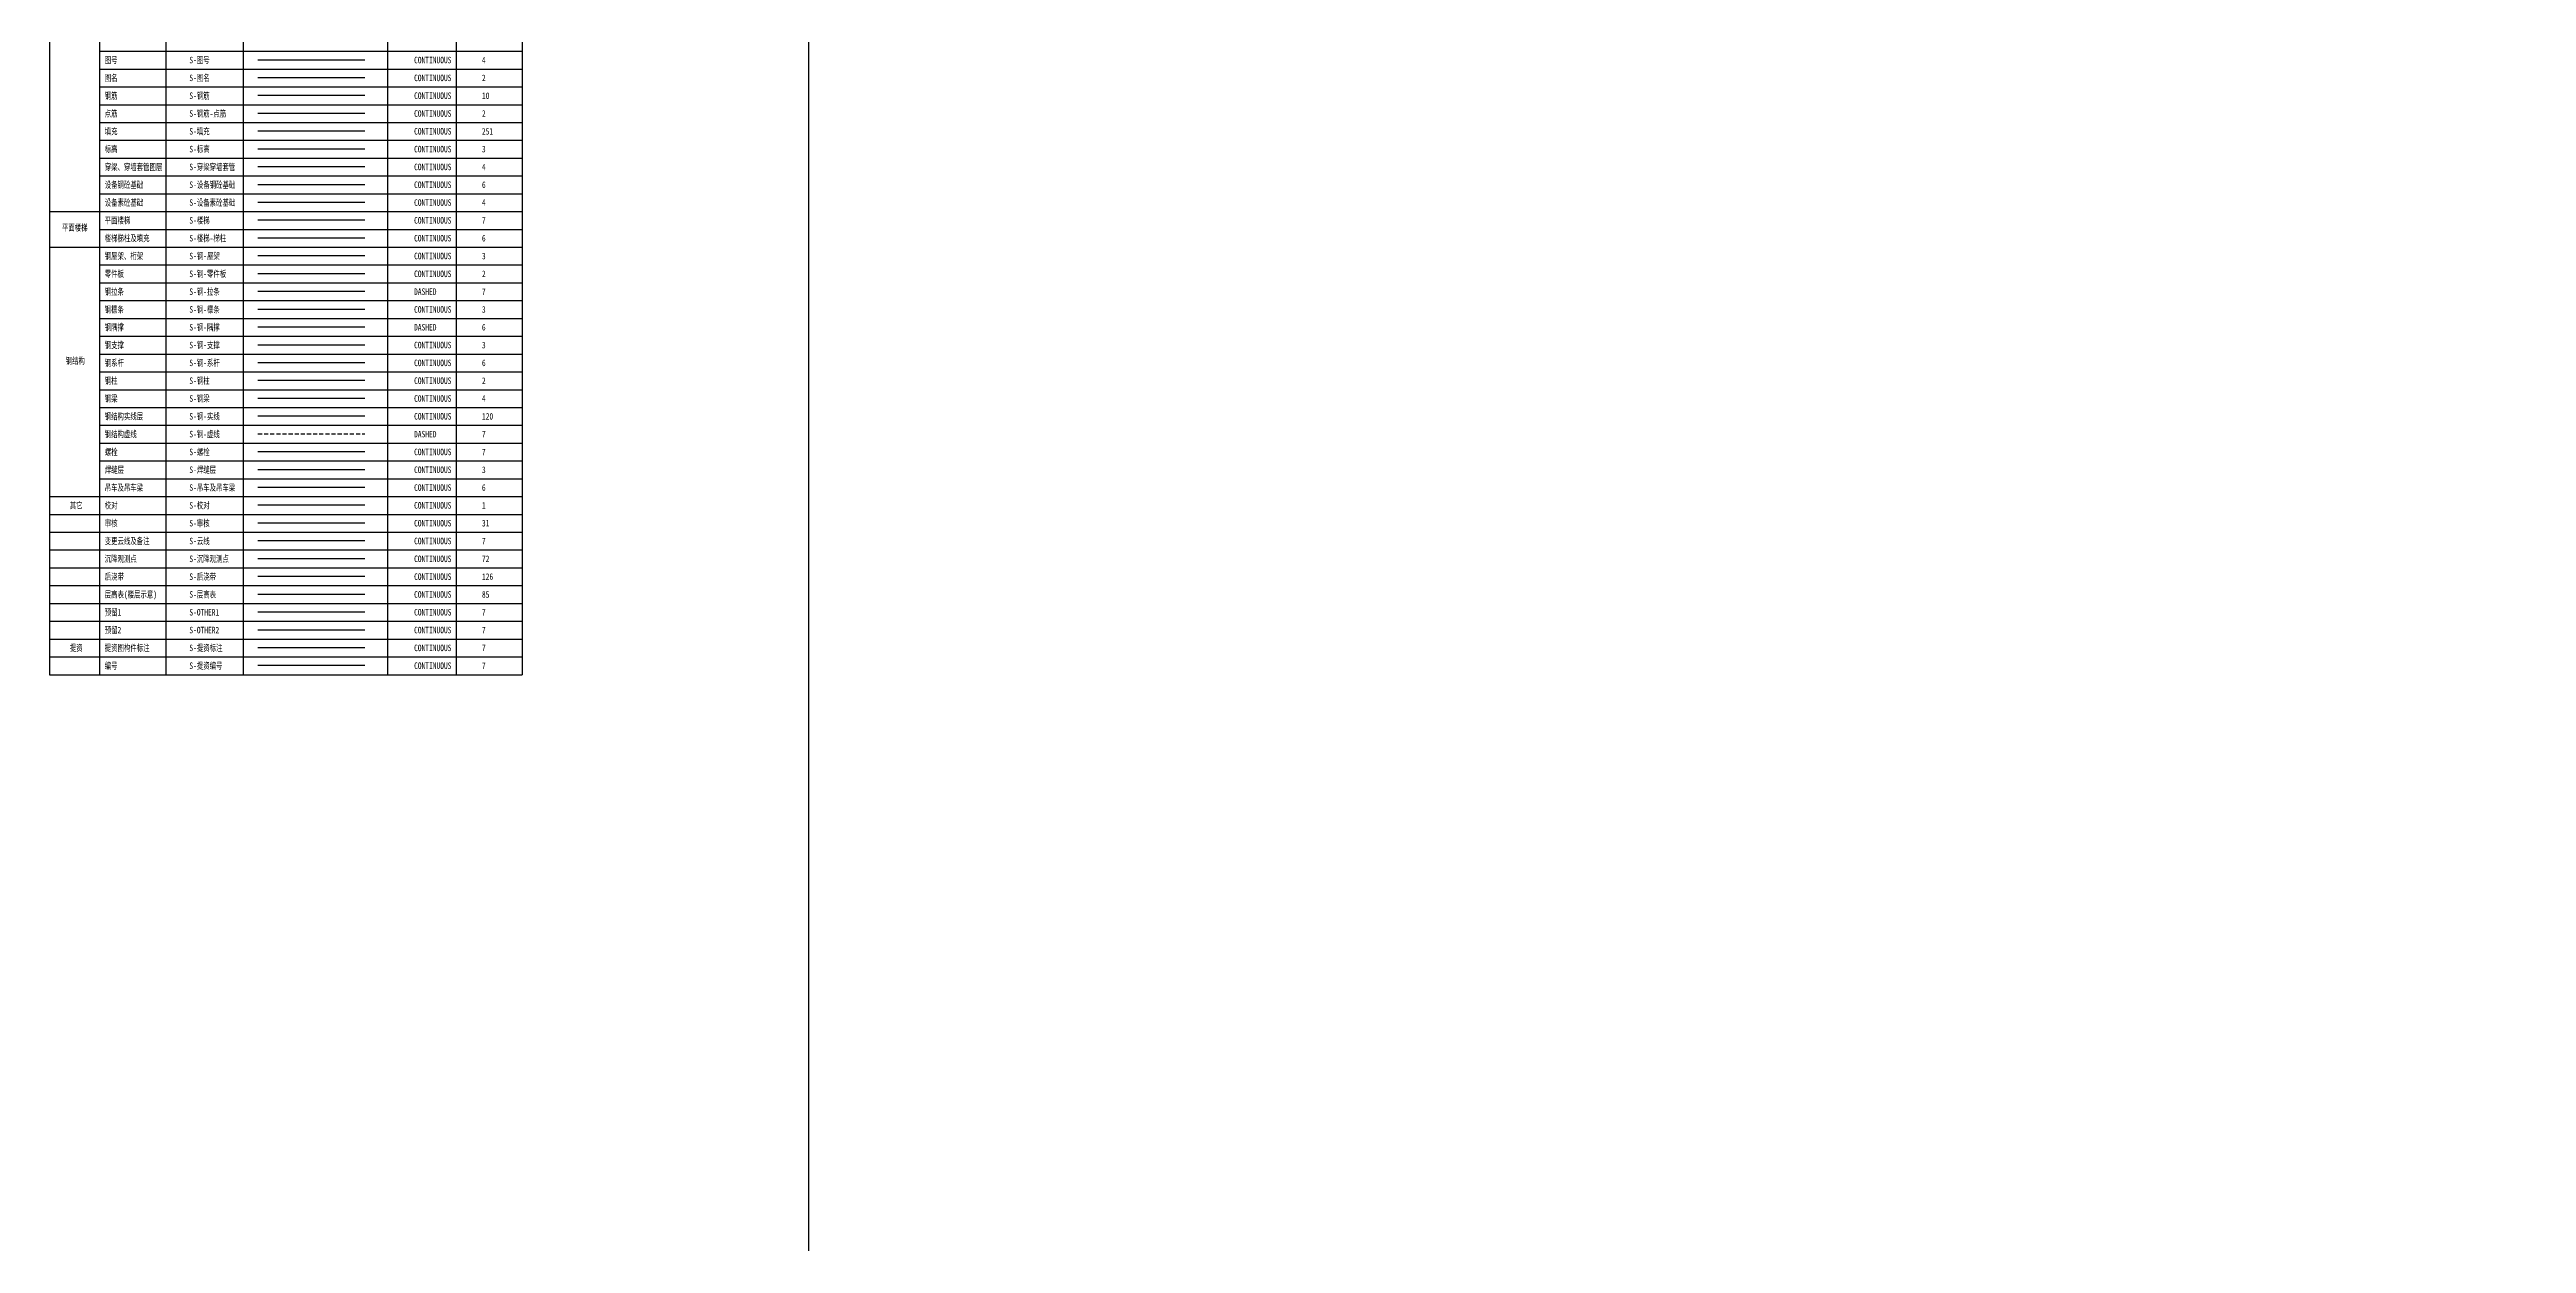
# Model space of a CAD drawing. Extents: x 393367 to 3005760, y 4998 to 826018.
# Drawn here: x 1834134 to 2137316, y 311552 to 457651 of the extents above; entities that cross this region are included whole.
import ezdxf
from ezdxf.enums import TextEntityAlignment as Align

# ---------------------------------------------------------------- set-up
doc = ezdxf.new("R2010")
doc.units = 0
doc.header["$LTSCALE"] = 1000
doc.linetypes.add('DASHED', pattern=[0.75, 0.5, -0.25])
for name, color, linetype in [('PUB_TEXT', 7, 'CONTINUOUS'), ('S-OTHER1', 7, 'CONTINUOUS'), ('S-OTHER2', 7, 'CONTINUOUS'), ('S-云线', 7, 'CONTINUOUS'), ('S-吊车及吊车梁', 6, 'CONTINUOUS'), ('S-后浇带', 126, 'CONTINUOUS'), ('S-图号', 4, 'CONTINUOUS'), ('S-图名', 2, 'CONTINUOUS'), ('S-填充', 251, 'CONTINUOUS'), ('S-审核', 31, 'CONTINUOUS'), ('S-层高表', 85, 'CONTINUOUS'), ('S-提资标注', 7, 'CONTINUOUS'), ('S-提资编号', 7, 'CONTINUOUS'), ('S-文字', 7, 'CONTINUOUS'), ('S-标高', 3, 'CONTINUOUS'), ('S-校对', 1, 'CONTINUOUS'), ('S-楼梯', 7, 'CONTINUOUS'), ('S-楼梯-梯柱', 6, 'CONTINUOUS'), ('S-沉降观测点', 72, 'CONTINUOUS'), ('S-焊缝层', 3, 'CONTINUOUS'), ('S-穿梁穿墙套管', 4, 'CONTINUOUS'), ('S-螺栓', 7, 'CONTINUOUS'), ('S-表格线', 54, 'CONTINUOUS'), ('S-设备素砼基础', 4, 'CONTINUOUS'), ('S-设备钢砼基础', 6, 'CONTINUOUS'), ('S-钢-实线', 120, 'CONTINUOUS'), ('S-钢-屋架', 3, 'CONTINUOUS'), ('S-钢-拉条', 7, 'CONTINUOUS'), ('S-钢-支撑', 3, 'CONTINUOUS'), ('S-钢-檩条', 3, 'CONTINUOUS'), ('S-钢-系杆', 6, 'CONTINUOUS'), ('S-钢-虚线', 7, 'DASHED'), ('S-钢-隅撑', 6, 'CONTINUOUS'), ('S-钢-零件板', 2, 'CONTINUOUS'), ('S-钢柱', 2, 'CONTINUOUS'), ('S-钢梁', 4, 'CONTINUOUS'), ('S-钢筋', 10, 'CONTINUOUS'), ('S-钢筋-点筋', 2, 'CONTINUOUS')]:
    doc.layers.add(name, color=color, linetype=linetype)
doc.styles.add('acs_tk', font='simhei.ttf', dxfattribs={"width": 0.8})

msp = doc.modelspace()

# ---------------------------------------------------------------- linework, layer by layer
at = {"layer": 'PUB_TEXT', "color": 1}
msp.add_lwpolyline([(1927086.11801, 694835.35852), (3005760.09108, 694835.35852), (3005760.09108, 16802.71322), (1927086.11801, 16802.71322)], close=True, dxfattribs=at)
at = {"layer": 'S-OTHER1'}
msp.add_line((1859645.75049, 388838.97898), (1872721.73143, 388838.97898), dxfattribs=at)
at = {"layer": 'S-OTHER2'}
msp.add_line((1859645.75049, 386659.22499), (1872721.73143, 386659.22499), dxfattribs=at)
at = {"layer": 'S-云线'}
msp.add_line((1859645.75049, 397557.99493), (1872721.73143, 397557.99493), dxfattribs=at)
at = {"layer": 'S-吊车及吊车梁'}
msp.add_line((1859645.75049, 404097.2569), (1872721.73143, 404097.2569), dxfattribs=at)
at = {"layer": 'S-后浇带'}
msp.add_line((1859645.75049, 393198.48696), (1872721.73143, 393198.48696), dxfattribs=at)
at = {"layer": 'S-图号'}
msp.add_line((1859645.75049, 456411.3526), (1872721.73143, 456411.3526), dxfattribs=at)
at = {"layer": 'S-图名'}
msp.add_line((1859645.75049, 454231.59861), (1872721.73143, 454231.59861), dxfattribs=at)
at = {"layer": 'S-填充'}
msp.add_line((1859645.75049, 447692.33665), (1872721.73143, 447692.33665), dxfattribs=at)
at = {"layer": 'S-审核'}
msp.add_line((1859645.75049, 399737.74892), (1872721.73143, 399737.74892), dxfattribs=at)
at = {"layer": 'S-层高表'}
msp.add_line((1859645.75049, 391018.73297), (1872721.73143, 391018.73297), dxfattribs=at)
at = {"layer": 'S-提资标注'}
msp.add_line((1859645.75049, 384479.47101), (1872721.73143, 384479.47101), dxfattribs=at)
at = {"layer": 'S-提资编号'}
msp.add_line((1859645.75049, 382299.71702), (1872721.73143, 382299.71702), dxfattribs=at)
at = {"layer": 'S-标高'}
msp.add_line((1859645.75049, 445512.58266), (1872721.73143, 445512.58266), dxfattribs=at)
at = {"layer": 'S-校对'}
msp.add_line((1859645.75049, 401917.50291), (1872721.73143, 401917.50291), dxfattribs=at)
at = {"layer": 'S-楼梯'}
msp.add_line((1859645.75049, 436793.56671), (1872721.73143, 436793.56671), dxfattribs=at)
at = {"layer": 'S-楼梯-梯柱'}
msp.add_line((1859645.75049, 434613.81272), (1872721.73143, 434613.81272), dxfattribs=at)
at = {"layer": 'S-沉降观测点'}
msp.add_line((1859645.75049, 395378.24094), (1872721.73143, 395378.24094), dxfattribs=at)
at = {"layer": 'S-焊缝层'}
msp.add_line((1859645.75049, 406277.01088), (1872721.73143, 406277.01088), dxfattribs=at)
at = {"layer": 'S-穿梁穿墙套管'}
msp.add_line((1859645.75049, 443332.82867), (1872721.73143, 443332.82867), dxfattribs=at)
at = {"layer": 'S-螺栓'}
msp.add_line((1859645.75049, 408456.76487), (1872721.73143, 408456.76487), dxfattribs=at)
at = {"layer": 'S-表格线'}
for p, q in [((1834133.79201, 616567.97452), (1834133.79201, 381154.54385)), ((1848381.09926, 616567.97452), (1848381.09926, 381154.54385)), ((1857827.25537, 616567.97452), (1857827.25537, 381154.54385)), ((1875496.77253, 616567.97452), (1875496.77253, 381154.54385)), ((1883888.47327, 616567.97452), (1883888.47327, 381154.54385)), ((1891995.46499, 616567.97452), (1891995.46499, 381154.54385)), ((1840303.75044, 457445.93342), (1891995.46499, 457445.93342)), ((1840303.75044, 455266.17943), (1891995.46499, 455266.17943)), ((1840303.75044, 455266.17943), (1891995.46499, 455266.17943)), ((1840303.75044, 455266.17943), (1891995.46499, 455266.17943)), ((1840303.75044, 455266.17943), (1891995.46499, 455266.17943)), ((1840303.75044, 453086.42545), (1891995.46499, 453086.42545)), ((1840303.75044, 450906.67146), (1891995.46499, 450906.67146)), ((1840303.75044, 448726.91747), (1891995.46499, 448726.91747)), ((1840303.75044, 446547.16348), (1891995.46499, 446547.16348)), ((1840303.75044, 446547.16348), (1891995.46499, 446547.16348)), ((1840303.75044, 444367.40949), (1891995.46499, 444367.40949)), ((1840303.75044, 442187.65551), (1891995.46499, 442187.65551)), ((1840303.75044, 440007.90152), (1891995.46499, 440007.90152)), ((1834133.79201, 437828.14753), (1891995.46499, 437828.14753)), ((1834133.79201, 437828.14753), (1891995.46499, 437828.14753)), ((1840303.75044, 435648.39354), (1891995.46499, 435648.39354)), ((1834133.79201, 433468.63956), (1891995.46499, 433468.63956)), ((1840303.75044, 431288.88557), (1891995.46499, 431288.88557)), ((1840303.75044, 429109.13158), (1891995.46499, 429109.13158)), ((1840303.75044, 429109.13158), (1891995.46499, 429109.13158)), ((1840303.75044, 426929.37759), (1891995.46499, 426929.37759)), ((1840303.75044, 424749.62361), (1891995.46499, 424749.62361)), ((1840303.75044, 422569.86962), (1891995.46499, 422569.86962)), ((1840303.75044, 420390.11563), (1891995.46499, 420390.11563)), ((1840303.75044, 420390.11563), (1891995.46499, 420390.11563)), ((1840303.75044, 418210.36164), (1891995.46499, 418210.36164)), ((1840303.75044, 416030.60766), (1891995.46499, 416030.60766)), ((1840303.75044, 413850.85367), (1891995.46499, 413850.85367)), ((1840303.75044, 411671.09968), (1891995.46499, 411671.09968)), ((1840303.75044, 411671.09968), (1891995.46499, 411671.09968)), ((1840303.75044, 409491.34569), (1891995.46499, 409491.34569)), ((1840303.75044, 407311.5917), (1891995.46499, 407311.5917)), ((1840303.75044, 405131.83772), (1891995.46499, 405131.83772)), ((1834133.79201, 402952.08373), (1891995.46499, 402952.08373)), ((1834133.79201, 400772.32974), (1891995.46499, 400772.32974)), ((1834133.79201, 400772.32974), (1891995.46499, 400772.32974)), ((1834133.79201, 398592.57575), (1891995.46499, 398592.57575)), ((1834133.79201, 396412.82177), (1891995.46499, 396412.82177)), ((1834133.79201, 394233.06778), (1891995.46499, 394233.06778)), ((1834133.79201, 392053.31379), (1891995.46499, 392053.31379)), ((1834133.79201, 389873.5598), (1891995.46499, 389873.5598)), ((1834133.79201, 389873.5598), (1891995.46499, 389873.5598)), ((1834133.79201, 387693.80582), (1891995.46499, 387693.80582)), ((1834133.79201, 385514.05183), (1891995.46499, 385514.05183)), ((1834133.79201, 383334.29784), (1891995.46499, 383334.29784)), ((1834133.79201, 381154.54385), (1891995.46499, 381154.54385))]:
    msp.add_line(p, q, dxfattribs=at)
msp.add_lwpolyline([(1840303.75044, 381154.54385), (1840303.75044, 616567.97452), (1891995.46499, 616567.97452)], dxfattribs=at)
at = {"layer": 'S-设备素砼基础'}
msp.add_line((1859645.75049, 438973.3207), (1872721.73143, 438973.3207), dxfattribs=at)
at = {"layer": 'S-设备钢砼基础'}
msp.add_line((1859645.75049, 441153.07469), (1872721.73143, 441153.07469), dxfattribs=at)
at = {"layer": 'S-钢-实线'}
msp.add_line((1859645.75049, 412816.27285), (1872721.73143, 412816.27285), dxfattribs=at)
at = {"layer": 'S-钢-屋架'}
msp.add_line((1859645.75049, 432434.05873), (1872721.73143, 432434.05873), dxfattribs=at)
at = {"layer": 'S-钢-拉条'}
msp.add_line((1859645.75049, 428074.55076), (1872721.73143, 428074.55076), dxfattribs=at)
at = {"layer": 'S-钢-支撑'}
msp.add_line((1859645.75049, 421535.2888), (1872721.73143, 421535.2888), dxfattribs=at)
at = {"layer": 'S-钢-檩条'}
msp.add_line((1859645.75049, 425894.79677), (1872721.73143, 425894.79677), dxfattribs=at)
at = {"layer": 'S-钢-系杆'}
msp.add_line((1859645.75049, 419355.53481), (1872721.73143, 419355.53481), dxfattribs=at)
at = {"layer": 'S-钢-虚线'}
msp.add_line((1859645.75049, 410636.51886), (1872721.73143, 410636.51886), dxfattribs=at)
at = {"layer": 'S-钢-隅撑'}
msp.add_line((1859645.75049, 423715.04278), (1872721.73143, 423715.04278), dxfattribs=at)
at = {"layer": 'S-钢-零件板'}
msp.add_line((1859645.75049, 430254.30475), (1872721.73143, 430254.30475), dxfattribs=at)
at = {"layer": 'S-钢柱'}
msp.add_line((1859645.75049, 417175.78082), (1872721.73143, 417175.78082), dxfattribs=at)
at = {"layer": 'S-钢梁'}
msp.add_line((1859645.75049, 414996.02683), (1872721.73143, 414996.02683), dxfattribs=at)
at = {"layer": 'S-钢筋'}
msp.add_line((1859645.75049, 452051.84462), (1872721.73143, 452051.84462), dxfattribs=at)
at = {"layer": 'S-钢筋-点筋'}
msp.add_line((1859645.75049, 449872.09064), (1872721.73143, 449872.09064), dxfattribs=at)

# ---------------------------------------------------------------- texts
at = {"layer": 'S-OTHER1', "style": 'acs_tk', "width": 0.7}
for s, p in [('预留1 ', (1840887.41294, 388152.62089)), ('S-OTHER1 ', (1851247.57093, 388152.62089)), ('CONTINUOUS ', (1878754.07725, 388152.62089)), ('7 ', (1887062.42718, 388152.62089))]:
    msp.add_text(s, height=800, dxfattribs=at).set_placement(p, align=Align.BOTTOM_LEFT)
at = {"layer": 'S-OTHER2', "style": 'acs_tk', "width": 0.7}
for s, p in [('预留2 ', (1840887.41294, 385972.8669)), ('S-OTHER2 ', (1851247.57093, 385972.8669)), ('CONTINUOUS ', (1878754.07725, 385972.8669)), ('7 ', (1887062.42718, 385972.8669))]:
    msp.add_text(s, height=800, dxfattribs=at).set_placement(p, align=Align.BOTTOM_LEFT)
at = {"layer": 'S-云线', "style": 'acs_tk', "width": 0.7}
for s, p in [('变更云线及备注 ', (1840887.41294, 396871.63684)), ('S-云线 ', (1851247.57093, 396871.63684)), ('CONTINUOUS ', (1878754.07725, 396871.63684)), ('7 ', (1887062.42718, 396871.63684))]:
    msp.add_text(s, height=800, dxfattribs=at).set_placement(p, align=Align.BOTTOM_LEFT)
at = {"layer": 'S-吊车及吊车梁', "style": 'acs_tk', "width": 0.7}
for s, p in [('吊车及吊车梁 ', (1840887.41294, 403410.8988)), ('S-吊车及吊车梁 ', (1851247.57093, 403410.8988)), ('CONTINUOUS ', (1878754.07725, 403410.8988)), ('6 ', (1887062.42718, 403410.8988))]:
    msp.add_text(s, height=800, dxfattribs=at).set_placement(p, align=Align.BOTTOM_LEFT)
at = {"layer": 'S-后浇带', "style": 'acs_tk', "width": 0.7}
for s, p in [('后浇带 ', (1840887.41294, 392512.12887)), ('S-后浇带 ', (1851247.57093, 392512.12887)), ('CONTINUOUS ', (1878754.07725, 392512.12887)), ('126 ', (1887062.42718, 392512.12887))]:
    msp.add_text(s, height=800, dxfattribs=at).set_placement(p, align=Align.BOTTOM_LEFT)
at = {"layer": 'S-图号', "style": 'acs_tk', "width": 0.7}
for s, p in [('图号 ', (1840887.41294, 455724.99451)), ('S-图号 ', (1851247.57093, 455724.99451)), ('CONTINUOUS ', (1878754.07725, 455724.99451)), ('4', (1887062.42718, 455724.99451))]:
    msp.add_text(s, height=800, dxfattribs=at).set_placement(p, align=Align.BOTTOM_LEFT)
at = {"layer": 'S-图名', "style": 'acs_tk', "width": 0.7}
for s, p in [('图名 ', (1840887.41294, 453545.24052)), ('S-图名 ', (1851247.57093, 453545.24052)), ('CONTINUOUS ', (1878754.07725, 453545.24052)), ('2 ', (1887062.42718, 453545.24052))]:
    msp.add_text(s, height=800, dxfattribs=at).set_placement(p, align=Align.BOTTOM_LEFT)
at = {"layer": 'S-填充', "style": 'acs_tk', "width": 0.7}
for s, p in [('填充 ', (1840887.41294, 447005.97856)), ('S-填充 ', (1851247.57093, 447005.97856)), ('CONTINUOUS ', (1878754.07725, 447005.97856)), ('251 ', (1887062.42718, 447005.97856))]:
    msp.add_text(s, height=800, dxfattribs=at).set_placement(p, align=Align.BOTTOM_LEFT)
at = {"layer": 'S-审核', "style": 'acs_tk', "width": 0.7}
for s, p in [('审核 ', (1840887.41294, 399051.39083)), ('S-审核 ', (1851247.57093, 399051.39083)), ('CONTINUOUS ', (1878754.07725, 399051.39083)), ('31 ', (1887062.42718, 399051.39083))]:
    msp.add_text(s, height=800, dxfattribs=at).set_placement(p, align=Align.BOTTOM_LEFT)
at = {"layer": 'S-层高表', "style": 'acs_tk', "width": 0.7}
for s, p in [('层高表(楼层示意) ', (1840887.41294, 390332.37488)), ('S-层高表 ', (1851247.57093, 390332.37488)), ('CONTINUOUS ', (1878754.07725, 390332.37488)), ('85 ', (1887062.42718, 390332.37488))]:
    msp.add_text(s, height=800, dxfattribs=at).set_placement(p, align=Align.BOTTOM_LEFT)
at = {"layer": 'S-提资标注', "style": 'acs_tk', "width": 0.7}
for s, p in [('提资图构件标注 ', (1840887.41294, 383793.11292)), ('S-提资标注 ', (1851247.57093, 383793.11292)), ('CONTINUOUS ', (1878754.07725, 383793.11292)), ('7 ', (1887062.42718, 383793.11292))]:
    msp.add_text(s, height=800, dxfattribs=at).set_placement(p, align=Align.BOTTOM_LEFT)
at = {"layer": 'S-提资编号', "style": 'acs_tk', "width": 0.7}
for s, p in [('编号 ', (1840887.41294, 381613.35893)), ('S-提资编号 ', (1851247.57093, 381613.35893)), ('CONTINUOUS ', (1878754.07725, 381613.35893)), ('7 ', (1887062.42718, 381613.35893))]:
    msp.add_text(s, height=800, dxfattribs=at).set_placement(p, align=Align.BOTTOM_LEFT)
at = {"layer": 'S-文字', "style": 'acs_tk', "width": 0.7}
for s, p in [('平面楼梯 ', (1835652.66423, 435223.42438)), ('钢结构 ', (1836109.48827, 418923.59039)), ('其它 ', (1836613.70768, 401231.14482)), ('提资 ', (1836613.70768, 383793.11292))]:
    msp.add_text(s, height=800, dxfattribs=at).set_placement(p, align=Align.BOTTOM_LEFT)
at = {"layer": 'S-标高', "style": 'acs_tk', "width": 0.7}
for s, p in [('标高 ', (1840887.41294, 444826.22457)), ('S-标高 ', (1851247.57093, 444826.22457)), ('CONTINUOUS ', (1878754.07725, 444826.22457)), ('3 ', (1887062.42718, 444826.22457))]:
    msp.add_text(s, height=800, dxfattribs=at).set_placement(p, align=Align.BOTTOM_LEFT)
at = {"layer": 'S-校对', "style": 'acs_tk', "width": 0.7}
for s, p in [('校对 ', (1840887.41294, 401231.14482)), ('S-校对 ', (1851247.57093, 401231.14482)), ('CONTINUOUS ', (1878754.07725, 401231.14482)), ('1 ', (1887062.42718, 401231.14482))]:
    msp.add_text(s, height=800, dxfattribs=at).set_placement(p, align=Align.BOTTOM_LEFT)
at = {"layer": 'S-楼梯', "style": 'acs_tk', "width": 0.7}
for s, p in [('平面楼梯 ', (1840887.41294, 436107.20862)), ('S-楼梯 ', (1851247.57093, 436107.20862)), ('CONTINUOUS ', (1878754.07725, 436107.20862)), ('7 ', (1887062.42718, 436107.20862))]:
    msp.add_text(s, height=800, dxfattribs=at).set_placement(p, align=Align.BOTTOM_LEFT)
at = {"layer": 'S-楼梯-梯柱', "style": 'acs_tk', "width": 0.7}
for s, p in [('楼梯梯柱及填充 ', (1840887.41294, 433927.45463)), ('S-楼梯-梯柱 ', (1851247.57093, 433927.45463)), ('CONTINUOUS ', (1878754.07725, 433927.45463)), ('6 ', (1887062.42718, 433927.45463))]:
    msp.add_text(s, height=800, dxfattribs=at).set_placement(p, align=Align.BOTTOM_LEFT)
at = {"layer": 'S-沉降观测点', "style": 'acs_tk', "width": 0.7}
for s, p in [('沉降观测点 ', (1840887.41294, 394691.88285)), ('S-沉降观测点 ', (1851247.57093, 394691.88285)), ('CONTINUOUS ', (1878754.07725, 394691.88285)), ('72 ', (1887062.42718, 394691.88285))]:
    msp.add_text(s, height=800, dxfattribs=at).set_placement(p, align=Align.BOTTOM_LEFT)
at = {"layer": 'S-焊缝层', "style": 'acs_tk', "width": 0.7}
for s, p in [('焊缝层 ', (1840887.41294, 405590.65279)), ('S-焊缝层 ', (1851247.57093, 405590.65279)), ('CONTINUOUS ', (1878754.07725, 405590.65279)), ('3 ', (1887062.42718, 405590.65279))]:
    msp.add_text(s, height=800, dxfattribs=at).set_placement(p, align=Align.BOTTOM_LEFT)
at = {"layer": 'S-穿梁穿墙套管', "style": 'acs_tk', "width": 0.7}
for s, p in [('穿梁、穿墙套管图层 ', (1840887.41294, 442646.47058)), ('S-穿梁穿墙套管 ', (1851247.57093, 442646.47058)), ('CONTINUOUS ', (1878754.07725, 442646.47058)), ('4 ', (1887062.42718, 442646.47058))]:
    msp.add_text(s, height=800, dxfattribs=at).set_placement(p, align=Align.BOTTOM_LEFT)
at = {"layer": 'S-螺栓', "style": 'acs_tk', "width": 0.7}
for s, p in [('螺栓 ', (1840887.41294, 407770.40678)), ('S-螺栓 ', (1851247.57093, 407770.40678)), ('CONTINUOUS ', (1878754.07725, 407770.40678)), ('7 ', (1887062.42718, 407770.40678))]:
    msp.add_text(s, height=800, dxfattribs=at).set_placement(p, align=Align.BOTTOM_LEFT)
at = {"layer": 'S-设备素砼基础', "style": 'acs_tk', "width": 0.7}
for s, p in [('设备素砼基础 ', (1840887.41294, 438286.96261)), ('S-设备素砼基础 ', (1851247.57093, 438286.96261)), ('CONTINUOUS ', (1878754.07725, 438286.96261)), ('4 ', (1887062.42718, 438286.96261))]:
    msp.add_text(s, height=800, dxfattribs=at).set_placement(p, align=Align.BOTTOM_LEFT)
at = {"layer": 'S-设备钢砼基础', "style": 'acs_tk', "width": 0.7}
for s, p in [('设备钢砼基础 ', (1840887.41294, 440466.71659)), ('S-设备钢砼基础 ', (1851247.57093, 440466.71659)), ('CONTINUOUS ', (1878754.07725, 440466.71659)), ('6 ', (1887062.42718, 440466.71659))]:
    msp.add_text(s, height=800, dxfattribs=at).set_placement(p, align=Align.BOTTOM_LEFT)
at = {"layer": 'S-钢-实线', "style": 'acs_tk', "width": 0.7}
for s, p in [('钢结构实线层 ', (1840887.41294, 412129.91476)), ('S-钢-实线 ', (1851247.57093, 412129.91476)), ('CONTINUOUS ', (1878754.07725, 412129.91476)), ('120 ', (1887062.42718, 412129.91476))]:
    msp.add_text(s, height=800, dxfattribs=at).set_placement(p, align=Align.BOTTOM_LEFT)
at = {"layer": 'S-钢-屋架', "style": 'acs_tk', "width": 0.7}
for s, p in [('钢屋架、桁架 ', (1840887.41294, 431747.70064)), ('S-钢-屋架 ', (1851247.57093, 431747.70064)), ('CONTINUOUS ', (1878754.07725, 431747.70064)), ('3 ', (1887062.42718, 431747.70064))]:
    msp.add_text(s, height=800, dxfattribs=at).set_placement(p, align=Align.BOTTOM_LEFT)
at = {"layer": 'S-钢-拉条', "style": 'acs_tk', "width": 0.7}
for s, p in [('钢拉条 ', (1840887.41294, 427388.19267)), ('S-钢-拉条 ', (1851247.57093, 427388.19267)), ('DASHED ', (1878754.07725, 427388.19267)), ('7 ', (1887062.42718, 427388.19267))]:
    msp.add_text(s, height=800, dxfattribs=at).set_placement(p, align=Align.BOTTOM_LEFT)
at = {"layer": 'S-钢-支撑', "style": 'acs_tk', "width": 0.7}
for s, p in [('钢支撑 ', (1840887.41294, 420848.93071)), ('S-钢-支撑 ', (1851247.57093, 420848.93071)), ('CONTINUOUS ', (1878754.07725, 420848.93071)), ('3 ', (1887062.42718, 420848.93071))]:
    msp.add_text(s, height=800, dxfattribs=at).set_placement(p, align=Align.BOTTOM_LEFT)
at = {"layer": 'S-钢-檩条', "style": 'acs_tk', "width": 0.7}
for s, p in [('钢檩条 ', (1840887.41294, 425208.43868)), ('S-钢-檩条 ', (1851247.57093, 425208.43868)), ('CONTINUOUS ', (1878754.07725, 425208.43868)), ('3 ', (1887062.42718, 425208.43868))]:
    msp.add_text(s, height=800, dxfattribs=at).set_placement(p, align=Align.BOTTOM_LEFT)
at = {"layer": 'S-钢-系杆', "style": 'acs_tk', "width": 0.7}
for s, p in [('钢系杆 ', (1840887.41294, 418669.17672)), ('S-钢-系杆 ', (1851247.57093, 418669.17672)), ('CONTINUOUS ', (1878754.07725, 418669.17672)), ('6 ', (1887062.42718, 418669.17672))]:
    msp.add_text(s, height=800, dxfattribs=at).set_placement(p, align=Align.BOTTOM_LEFT)
at = {"layer": 'S-钢-虚线', "style": 'acs_tk', "width": 0.7}
for s, p in [('钢结构虚线 ', (1840887.41294, 409950.16077)), ('S-钢-虚线 ', (1851247.57093, 409950.16077)), ('DASHED ', (1878754.07725, 409950.16077)), ('7 ', (1887062.42718, 409950.16077))]:
    msp.add_text(s, height=800, dxfattribs=at).set_placement(p, align=Align.BOTTOM_LEFT)
at = {"layer": 'S-钢-隅撑', "style": 'acs_tk', "width": 0.7}
for s, p in [('钢隅撑 ', (1840887.41294, 423028.68469)), ('S-钢-隅撑 ', (1851247.57093, 423028.68469)), ('DASHED ', (1878754.07725, 423028.68469)), ('6 ', (1887062.42718, 423028.68469))]:
    msp.add_text(s, height=800, dxfattribs=at).set_placement(p, align=Align.BOTTOM_LEFT)
at = {"layer": 'S-钢-零件板', "style": 'acs_tk', "width": 0.7}
for s, p in [('零件板 ', (1840887.41294, 429567.94666)), ('S-钢-零件板 ', (1851247.57093, 429567.94666)), ('CONTINUOUS ', (1878754.07725, 429567.94666)), ('2 ', (1887062.42718, 429567.94666))]:
    msp.add_text(s, height=800, dxfattribs=at).set_placement(p, align=Align.BOTTOM_LEFT)
at = {"layer": 'S-钢柱', "style": 'acs_tk', "width": 0.7}
for s, p in [('钢柱 ', (1840887.41294, 416489.42273)), ('S-钢柱 ', (1851247.57093, 416489.42273)), ('CONTINUOUS ', (1878754.07725, 416489.42273)), ('2 ', (1887062.42718, 416489.42273))]:
    msp.add_text(s, height=800, dxfattribs=at).set_placement(p, align=Align.BOTTOM_LEFT)
at = {"layer": 'S-钢梁', "style": 'acs_tk', "width": 0.7}
for s, p in [('钢梁 ', (1840887.41294, 414309.66874)), ('S-钢梁 ', (1851247.57093, 414309.66874)), ('CONTINUOUS ', (1878754.07725, 414309.66874)), ('4 ', (1887062.42718, 414309.66874))]:
    msp.add_text(s, height=800, dxfattribs=at).set_placement(p, align=Align.BOTTOM_LEFT)
at = {"layer": 'S-钢筋', "style": 'acs_tk', "width": 0.7}
for s, p in [('钢筋 ', (1840887.41294, 451365.48653)), ('S-钢筋 ', (1851247.57093, 451365.48653)), ('CONTINUOUS ', (1878754.07725, 451365.48653)), ('10', (1887062.42718, 451365.48653))]:
    msp.add_text(s, height=800, dxfattribs=at).set_placement(p, align=Align.BOTTOM_LEFT)
at = {"layer": 'S-钢筋-点筋', "style": 'acs_tk', "width": 0.7}
for s, p in [('点筋 ', (1840887.41294, 449185.73255)), ('S-钢筋-点筋 ', (1851247.57093, 449185.73255)), ('CONTINUOUS ', (1878754.07725, 449185.73255)), ('2 ', (1887062.42718, 449185.73255))]:
    msp.add_text(s, height=800, dxfattribs=at).set_placement(p, align=Align.BOTTOM_LEFT)

doc.saveas('drawing.dxf')
